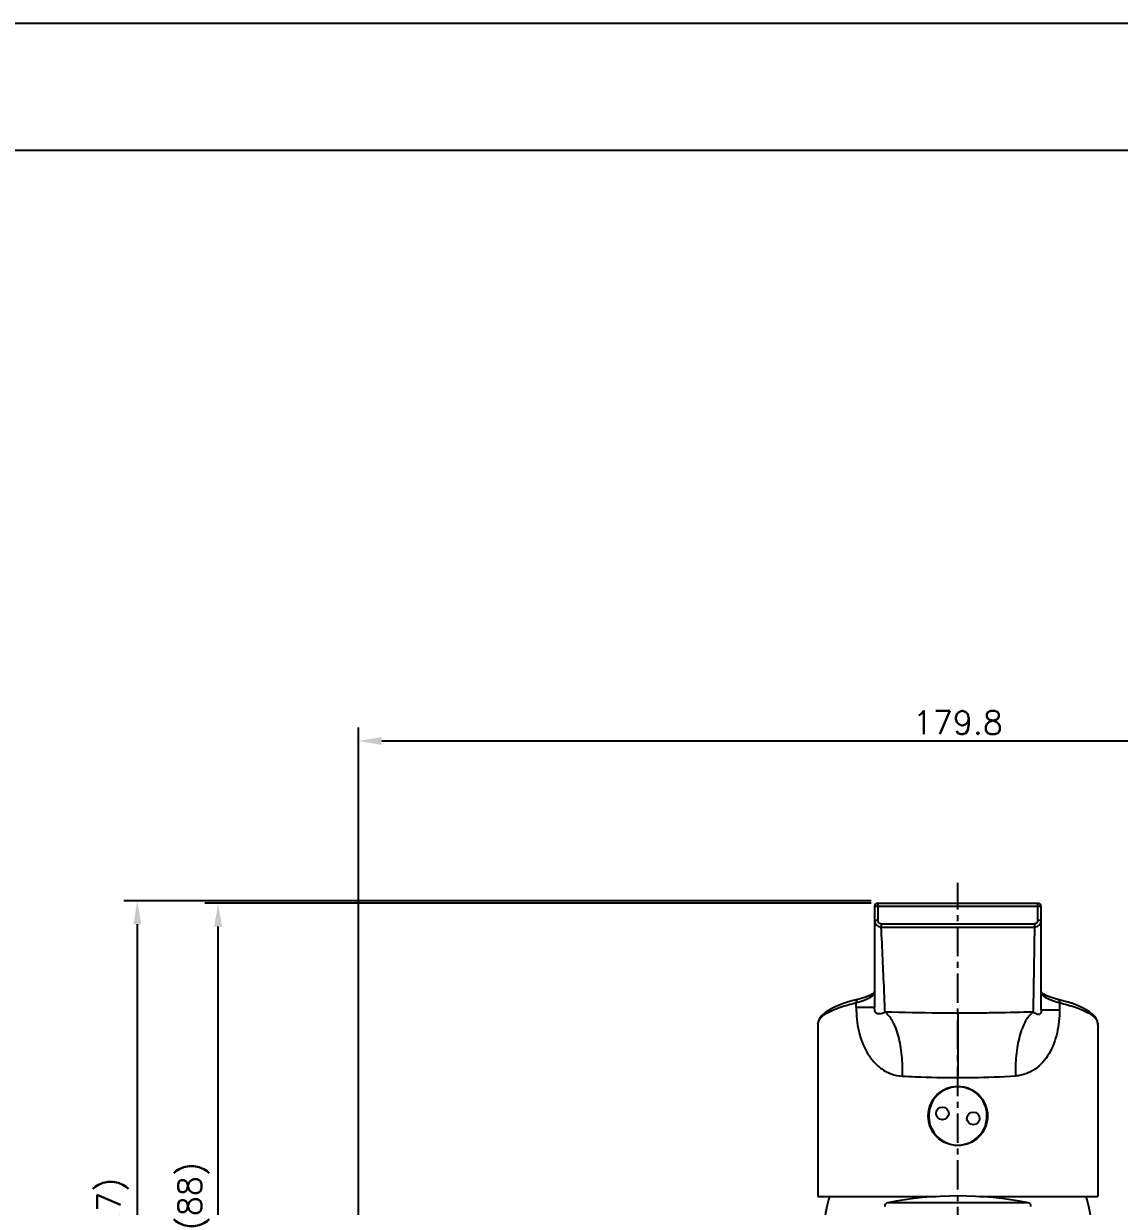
# Model space of a CAD drawing. Extents: x -4603 to -4009, y -5642 to -5222.
# Drawn here: x -4331.2 to -4166.8, y -5399.5 to -5222.1 of the extents above; entities that cross this region are included whole.
import ezdxf

# ---------------------------------------------------------------- set-up
doc = ezdxf.new("R2010")
doc.units = 0
doc.header["$LTSCALE"] = 7
doc.linetypes.add('CENTER', pattern=[2, 1.25, -0.25, 0.25, -0.25])
doc.layers.get('0').update_dxf_attribs({"color": 2, "linetype": 'CONTINUOUS'})
doc.layers.get('Defpoints').update_dxf_attribs({"linetype": 'CONTINUOUS'})
for name, color, linetype in [('CL', 1, 'CENTER'), ('DWG', 7, 'CONTINUOUS'), ('TXT', 4, 'CONTINUOUS')]:
    doc.layers.add(name, color=color, linetype=linetype)
doc.styles.add('DD', font='romans', dxfattribs={"bigfont": 'GHS.shx'})
doc.dimstyles.new('DWJ', dxfattribs={"dimscale": 0, "dimtxt": 3.5, "dimasz": 3.5, "dimexe": 2, "dimexo": 1, "dimgap": 1, "dimtad": 1, "dimdec": 4, "dimdsep": 46, "dimtxsty": 'DD', "dimcen": 3, "dimclrd": 2, "dimclre": 2, "dimclrt": 2, "dimadec": 3, "dimazin": 2, "dimtfac": 1, "dimtdec": 4, "dimtmove": 0, "dimatfit": 3, "dimfxl": 1, "dimtvp": 1, "dimtolj": 1, "dimtzin": 0, "dimlwd": -1, "dimlwe": -1, "dimarcsym": 0})

# ---------------------------------------------------------------- blocks, each defined once
blk = doc.blocks.new('*U2')
at = {"layer": 'CL', "color": 0, "ltscale": 0.5, "transparency": 16777216}
blk.add_line((0, -54.03), (0, 61.95), dxfattribs=at)
blk = doc.blocks.new('*D10')
at = {"layer": 'Defpoints', "color": 0, "transparency": 16777216}
for p in [(-4302.01, -5354), (-4203.06, -5354), (-4284.07, -5441.9)]:
    blk.add_point(p, dxfattribs=at)
at = {"layer": 'DWG', "color": 2, "transparency": 16777216}
for p, q in [((-4204.06, -5354), (-4304.01, -5354)), ((-4302.01, -5438.4), (-4302.01, -5357.5)), ((-4285.07, -5441.9), (-4304.01, -5441.9))]:
    blk.add_line(p, q, dxfattribs=at)
for points in [[(-4302.59, -5357.5), (-4301.42, -5357.5), (-4302.01, -5354)], [(-4302.59, -5438.4), (-4301.42, -5438.4), (-4302.01, -5441.9)]]:
    blk.add_solid(points, dxfattribs=at)
at = {"layer": 'DWG', "color": 2, "transparency": 16777216, "insert": (-4305.67, -5397.95), "char_height": 3.5, "attachment_point": 5, "rotation": 90, "style": 'DD'}
blk.add_mtext('\\A1;(88)', dxfattribs=at)
blk = doc.blocks.new('*D6')
at = {"layer": 'Defpoints', "color": 0, "transparency": 16777216}
for p in [(-4101.14, -5329.65), (-4280.98, -5429.79), (-4101.14, -5429.9)]:
    blk.add_point(p, dxfattribs=at)
at = {"layer": 'DWG', "color": 2, "transparency": 16777216}
for p, q in [((-4280.98, -5428.79), (-4280.98, -5327.65)), ((-4101.14, -5428.9), (-4101.14, -5327.65)), ((-4277.48, -5329.65), (-4104.64, -5329.65))]:
    blk.add_line(p, q, dxfattribs=at)
for points in [[(-4277.48, -5329.07), (-4277.48, -5330.24), (-4280.98, -5329.65)], [(-4104.64, -5329.07), (-4104.64, -5330.24), (-4101.14, -5329.65)]]:
    blk.add_solid(points, dxfattribs=at)
at = {"layer": 'DWG', "color": 2, "transparency": 16777216, "insert": (-4191.06, -5326.9), "char_height": 3.5, "attachment_point": 5, "style": 'DD'}
blk.add_mtext('\\A1;179.8', dxfattribs=at)
blk = doc.blocks.new('*D13')
at = {"layer": 'Defpoints', "color": 0, "transparency": 16777216}
for p in [(-4203.06, -5353.64), (-4314.13, -5454.4), (-4273.2, -5454.4)]:
    blk.add_point(p, dxfattribs=at)
at = {"layer": 'DWG', "color": 2, "transparency": 16777216}
for p, q in [((-4204.06, -5353.64), (-4316.13, -5353.64)), ((-4314.13, -5357.14), (-4314.13, -5450.9)), ((-4274.2, -5454.4), (-4316.13, -5454.4))]:
    blk.add_line(p, q, dxfattribs=at)
for points in [[(-4314.72, -5357.14), (-4313.55, -5357.14), (-4314.13, -5353.64)], [(-4314.72, -5450.9), (-4313.55, -5450.9), (-4314.13, -5454.4)]]:
    blk.add_solid(points, dxfattribs=at)
at = {"layer": 'DWG', "color": 2, "transparency": 16777216, "insert": (-4317.8, -5404.02), "char_height": 3.5, "attachment_point": 5, "rotation": 90, "style": 'DD'}
blk.add_mtext('\\A1;(100.7)', dxfattribs=at)

msp = doc.modelspace()

# ---------------------------------------------------------------- linework, layer by layer
at = {"color": 8, "linetype": 'Continuous', "true_color": 0x787878}
for p, q in [((-4203.06477, -5353.99988), (-4203.06477, -5356.5519)), ((-4179.06477, -5356.55412), (-4179.06477, -5353.99988)), ((-4178.56477, -5354.49988), (-4203.56477, -5354.49988)), ((-4203.56477, -5356.5519), (-4203.06477, -5356.5519)), ((-4202.55917, -5357.07121), (-4202.55989, -5357.5568)), ((-4179.56721, -5357.07119), (-4179.56648, -5357.55679)), ((-4179.06477, -5356.55412), (-4178.56477, -5356.55412)), ((-4206.3067, -5369.56571), (-4206.3067, -5368.90561)), ((-4206.3067, -5369.56571), (-4203.56477, -5369.56571)), ((-4178.56477, -5369.97139), (-4175.82283, -5369.97139)), ((-4175.82283, -5368.90561), (-4175.82283, -5369.97139)), ((-4191.06477, -5370.48252), (-4191.06477, -5380.14246)), ((-4180.51207, -5398.91735), (-4201.61747, -5398.91735))]:
    msp.add_line(p, q, dxfattribs=at)
at = {"color": 7, "linetype": 'Continuous'}
for p, q in [((-4203.06477, -5353.99988), (-4179.06477, -5353.99988)), ((-4203.56477, -5354.49988), (-4203.56477, -5369.56758)), ((-4178.56477, -5369.97274), (-4178.56477, -5354.49988)), ((-4212.06477, -5372.16125), (-4212.06477, -5397.99637)), ((-4170.06477, -5372.16129), (-4170.06477, -5397.99637)), ((-4212.06477, -5397.99637), (-4194.29324, -5397.99637)), ((-4187.83629, -5397.99637), (-4170.06477, -5397.99637))]:
    msp.add_line(p, q, dxfattribs=at)
at = {"linetype": 'Continuous'}
msp.add_lwpolyline([(-4603.17648, -5642.05463), (-4009.17648, -5642.05463), (-4009.17648, -5222.05463), (-4603.17648, -5222.05463)], close=True, dxfattribs=at)
at = {"color": 7, "linetype": 'Continuous'}
for points in [[(-4203.56479, -5367.24282), (-4203.56861, -5367.2634), (-4203.58826, -5367.30617), (-4203.63622, -5367.37383), (-4203.72893, -5367.46913), (-4203.87125, -5367.58168), (-4204.05769, -5367.70067), (-4204.28515, -5367.82172), (-4204.55681, -5367.94475), (-4204.88145, -5368.07115), (-4205.26614, -5368.20047), (-4205.71099, -5368.32972)], [(-4176.40554, -5368.33323), (-4176.85149, -5368.20418), (-4177.23731, -5368.07505), (-4177.56297, -5367.94883), (-4177.83566, -5367.82599), (-4178.06439, -5367.70498), (-4178.25234, -5367.58586), (-4178.39632, -5367.47298), (-4178.49071, -5367.37698), (-4178.54005, -5367.3083), (-4178.56058, -5367.26454), (-4178.56475, -5367.24266)], [(-4205.71099, -5368.32972), (-4206.77948, -5368.60381), (-4207.61233, -5368.84388), (-4208.38783, -5369.09935), (-4209.10216, -5369.37034), (-4209.74939, -5369.65628), (-4210.32437, -5369.95667), (-4210.8301, -5370.2764), (-4211.25556, -5370.61297), (-4211.58724, -5370.95615), (-4211.82664, -5371.30101), (-4211.98278, -5371.65261), (-4212.05781, -5372.01251), (-4212.06473, -5372.16961)], [(-4170.06481, -5372.17003), (-4170.0716, -5372.01398), (-4170.1461, -5371.6546), (-4170.3015, -5371.30347), (-4170.54002, -5370.9589), (-4170.87091, -5370.61573), (-4171.29567, -5370.27905), (-4171.80059, -5369.95929), (-4172.37442, -5369.65903), (-4173.02024, -5369.37326), (-4173.73301, -5369.10242), (-4174.50687, -5368.84707), (-4175.338, -5368.60707), (-4176.40554, -5368.33323)], [(-4210.31972, -5397.99637), (-4210.4657, -5398.49203), (-4210.71171, -5399.48009), (-4210.91542, -5400.47679), (-4211.06477, -5401.39637)], [(-4171.06477, -5401.39637), (-4171.21412, -5400.47679), (-4171.41783, -5399.48009), (-4171.66384, -5398.49203), (-4171.80982, -5397.99637)]]:
    msp.add_lwpolyline(points, dxfattribs=at)
for centre, radius in [((-4191.06477, -5385.89637), 4.45), ((-4193.38414, -5385.51819), 0.95), ((-4188.7454, -5386.27455), 0.95)]:
    msp.add_circle(centre, radius, dxfattribs=at)
for centre, radius, start, end in [((-4203.06477, -5354.49988), 0.5, 90.0000041, 179.9999999), ((-4179.06477, -5354.49988), 0.5, 359.9999999, 89.9999999), ((-4191.06477, -5453.10946), 55.21, 78.9808274, 101.0191726), ((-4201.5219, -5399.40813), 0.5, 101.0191726, 185.7356629), ((-4180.60764, -5399.40813), 0.5, 354.2643371, 78.9808274)]:
    msp.add_arc(centre, radius, start, end, dxfattribs=at)
at = {"color": 8, "linetype": 'Continuous', "true_color": 0x787878}
for centre, radius, start, end in [((-4202.55999, -5356.55205), 1.00477, 179.9127003, 270.0137784), ((-4191.0662, 2372.542), 7729.62175, 269.914808403, 270.085236273), ((-4191.06485, 5610.83391), 10968.39673, 269.939957021, 270.060064005), ((-4179.56731, -5356.55428), 1.00253, 270.0564348, 0.0690669), ((-4210.9968, -5372.1613), 1.06796, 176.7566719, 179.9993968), ((-4171.13273, -5372.1613), 1.06796, 0.0005872, 3.2428027), ((-4191.06477, -5385.89637), 4.36887, 350.7392705, 170.4072774), ((-4191.06477, -5385.89637), 4.36887, 170.7392705, 350.4072775), ((-4191.06525, -5385.89928), 4.36887, 170.3685892, 170.7005818), ((-4191.06532, -5385.89968), 4.36887, 350.4512633, 350.7832558)]:
    msp.add_arc(centre, radius, start, end, dxfattribs=at)
for points, knots in [([(-4202.55917, -5357.07117), (-4202.68932, -5357.07096), (-4202.96053, -5356.95583), (-4203.06472, -5356.68314), (-4203.06473, -5356.5519)], [0, 0, 0, 0, 0.497924422, 1, 1, 1, 1]), ([(-4201.97891, -5370.32374), (-4202.02368, -5369.24284), (-4202.20187, -5364.98652), (-4202.39432, -5360.73072), (-4202.55975, -5357.55679)], [0, 0, 0, 0, 0.253945713, 1, 1, 1, 1]), ([(-4179.56633, -5357.55678), (-4179.58553, -5358.60367), (-4179.66088, -5362.85568), (-4179.72859, -5367.10782), (-4179.77976, -5370.31303)], [0, 0, 0, 0, 0.246212275, 1, 1, 1, 1]), ([(-4179.06479, -5356.55412), (-4179.06481, -5356.68489), (-4179.16813, -5356.95631), (-4179.43793, -5357.07097), (-4179.56721, -5357.07118)], [0, 0, 0, 0, 0.502876462, 1, 1, 1, 1]), ([(-4206.3067, -5368.90561), (-4205.91146, -5368.80451), (-4205.35735, -5368.64059), (-4204.68097, -5368.35789), (-4204.07895, -5368.04625), (-4203.56793, -5367.62292), (-4203.56479, -5367.24285)], [0, 0, 0, 0, 0.368682291, 0.522936149, 0.656519973, 1, 1, 1, 1]), ([(-4178.56475, -5367.24271), (-4178.56168, -5367.62283), (-4178.05059, -5368.04625), (-4177.44853, -5368.35792), (-4176.77215, -5368.64061), (-4176.21806, -5368.80452), (-4175.82283, -5368.90561)], [0, 0, 0, 0, 0.343511799, 0.47709887, 0.631348547, 1, 1, 1, 1]), ([(-4212.06306, -5372.10088), (-4212.05451, -5371.94999), (-4211.9629, -5371.62674), (-4211.64343, -5371.18459), (-4211.15431, -5370.75984), (-4210.4972, -5370.34942), (-4209.67462, -5369.9538), (-4208.27709, -5369.41747), (-4207.12481, -5369.10014), (-4206.3067, -5368.90561)], [0, 0, 0, 0, 0.06596632, 0.142393978, 0.235117258, 0.34711102, 0.479632493, 0.632949956, 1, 1, 1, 1]), ([(-4206.06189, -5368.41972), (-4206.10343, -5368.42978), (-4206.18723, -5368.47571), (-4206.30203, -5368.63961), (-4206.31863, -5368.80216), (-4206.3067, -5368.90561)], [0, 0, 0, 0, 0.218756958, 0.467040889, 1, 1, 1, 1]), ([(-4206.3067, -5369.56571), (-4206.30668, -5370.77701), (-4206.0809, -5373.15214), (-4205.06459, -5375.94367), (-4203.7468, -5377.78438), (-4202.5232, -5378.89108), (-4201.06192, -5379.66055), (-4199.97463, -5379.88187), (-4199.42463, -5379.91245)], [0, 0, 0, 0, 0.266079146, 0.519873059, 0.641330633, 0.760302077, 0.878998258, 1, 1, 1, 1]), ([(-4201.97891, -5370.32357), (-4202.17537, -5370.42473), (-4202.46616, -5370.54859), (-4202.85371, -5370.61434), (-4203.10159, -5370.59396), (-4203.3185, -5370.47925), (-4203.47073, -5370.25346), (-4203.55115, -5369.93872), (-4203.56468, -5369.69993), (-4203.56477, -5369.56786)], [0, 0, 0, 0, 0.2807733, 0.396370562, 0.496938896, 0.59137915, 0.6973378, 0.832185247, 1, 1, 1, 1]), ([(-4175.82283, -5369.97139), (-4175.82286, -5371.13481), (-4176.03888, -5373.41544), (-4177.01417, -5376.09545), (-4178.27939, -5377.85957), (-4179.45185, -5378.9175), (-4180.84892, -5379.65256), (-4181.88733, -5379.86483), (-4182.41244, -5379.89518)], [0, 0, 0, 0, 0.266628329, 0.520810114, 0.642276383, 0.761073277, 0.879454477, 1, 1, 1, 1]), ([(-4178.56477, -5369.97308), (-4178.56483, -5370.07971), (-4178.57457, -5370.26676), (-4178.63173, -5370.50721), (-4178.7527, -5370.66772), (-4178.92721, -5370.71432), (-4179.1137, -5370.68057), (-4179.31938, -5370.59706), (-4179.54607, -5370.47207), (-4179.69993, -5370.36981), (-4179.77975, -5370.3132)], [0, 0, 0, 0, 0.173056146, 0.303008949, 0.397157577, 0.481970141, 0.5805536, 0.700447953, 0.841184989, 1, 1, 1, 1]), ([(-4176.06766, -5368.41972), (-4176.02611, -5368.42977), (-4175.94231, -5368.47571), (-4175.82751, -5368.63961), (-4175.81091, -5368.80216), (-4175.82283, -5368.90561)], [0, 0, 0, 0, 0.218755538, 0.467038746, 1, 1, 1, 1]), ([(-4175.82283, -5368.90561), (-4175.00473, -5369.10014), (-4173.85244, -5369.41747), (-4172.45491, -5369.9538), (-4171.63233, -5370.34943), (-4170.97522, -5370.75985), (-4170.4861, -5371.1846), (-4170.16663, -5371.62675), (-4170.07503, -5371.95), (-4170.06648, -5372.10089)], [0, 0, 0, 0, 0.367050412, 0.520367947, 0.652889401, 0.764883074, 0.857606158, 0.934033661, 1, 1, 1, 1]), ([(-4191.06477, -5370.48252), (-4192.00234, -5370.48246), (-4195.64095, -5370.46856), (-4199.27926, -5370.39989), (-4201.97922, -5370.3237)], [0, 0, 0, 0, 0.257673691, 1, 1, 1, 1]), ([(-4201.97916, -5370.3237), (-4201.7729, -5370.47948), (-4201.36662, -5370.8946), (-4200.84743, -5371.69741), (-4200.38546, -5372.72956), (-4199.99538, -5373.96219), (-4199.69928, -5375.35343), (-4199.43444, -5377.34944), (-4199.39196, -5378.88751), (-4199.42445, -5379.91248)], [0, 0, 0, 0, 0.0760708, 0.169012467, 0.28016496, 0.407833218, 0.548854087, 0.698205967, 1, 1, 1, 1]), ([(-4179.7798, -5370.31304), (-4181.61016, -5370.36843), (-4184.40007, -5370.43006), (-4188.16199, -5370.47418), (-4190.09303, -5370.48662), (-4191.06477, -5370.48252)], [0, 0, 0, 0, 0.486735888, 0.741706586, 1, 1, 1, 1]), ([(-4179.77997, -5370.31304), (-4179.99289, -5370.46956), (-4180.41264, -5370.88598), (-4180.95035, -5371.69303), (-4181.4279, -5372.72865), (-4181.83039, -5373.9628), (-4182.13544, -5375.35312), (-4182.40771, -5377.34264), (-4182.45177, -5378.87523), (-4182.41873, -5379.89549)], [0, 0, 0, 0, 0.077548462, 0.171565669, 0.283332654, 0.411139217, 0.551824528, 0.700444326, 1, 1, 1, 1]), ([(-4199.42465, -5379.91282), (-4198.7545, -5379.95009), (-4195.96986, -5380.08507), (-4193.18145, -5380.14213), (-4191.06477, -5380.14213)], [0, 0, 0, 0, 0.240753432, 1, 1, 1, 1]), ([(-4191.06477, -5380.14141), (-4190.32278, -5380.14141), (-4187.43732, -5380.1204), (-4184.55239, -5380.01892), (-4182.41243, -5379.89554)], [0, 0, 0, 0, 0.257144036, 1, 1, 1, 1])]:
    msp.add_open_spline(points, degree=3, knots=knots, dxfattribs=at)
at = {"layer": 'TXT', "color": 4}
msp.add_line((-4577.17648, -5241.05463), (-4023.17648, -5241.05463), dxfattribs=at)

# ---------------------------------------------------------------- block references
at = {"layer": 'CL', "ltscale": 0.5}
msp.add_blockref('*U2', (-4191.06477, -5412.89637), dxfattribs=at)

# ---------------------------------------------------------------- dimensions: what is measured, and where the dimension line sits
at = {"layer": 'DWG'}
dim = msp.add_linear_dim(base=(-4101.13995, -5329.65406), p1=(-4280.97835, -5429.79097), p2=(-4101.13995, -5429.89637), text='179.8', dimstyle='DWJ', override={"dimscale": 1}, dxfattribs=at)
dim.commit()
dim.dimension.update_dxf_attribs({"geometry": '*D6', "text_midpoint": (-4191.05915, -5326.90406)})
for base, p1, p2, text, picture, middle in [((-4314.13465, -5454.39637), (-4203.06477, -5353.63794), (-4273.20481, -5454.39637), '(100.7)', '*D13', (-4317.80132, -5404.01715)), ((-4302.00748, -5353.99988), (-4284.0666, -5441.89637), (-4203.06477, -5353.99988), '(88)', '*D10', (-4305.67415, -5397.94812))]:
    dim = msp.add_linear_dim(base=base, p1=p1, p2=p2, angle=90, text=text, dimstyle='DWJ', override={"dimscale": 1}, dxfattribs=at)
    dim.commit()
    dim.dimension.update_dxf_attribs({"geometry": picture, "text_midpoint": middle})

doc.saveas('drawing.dxf')
